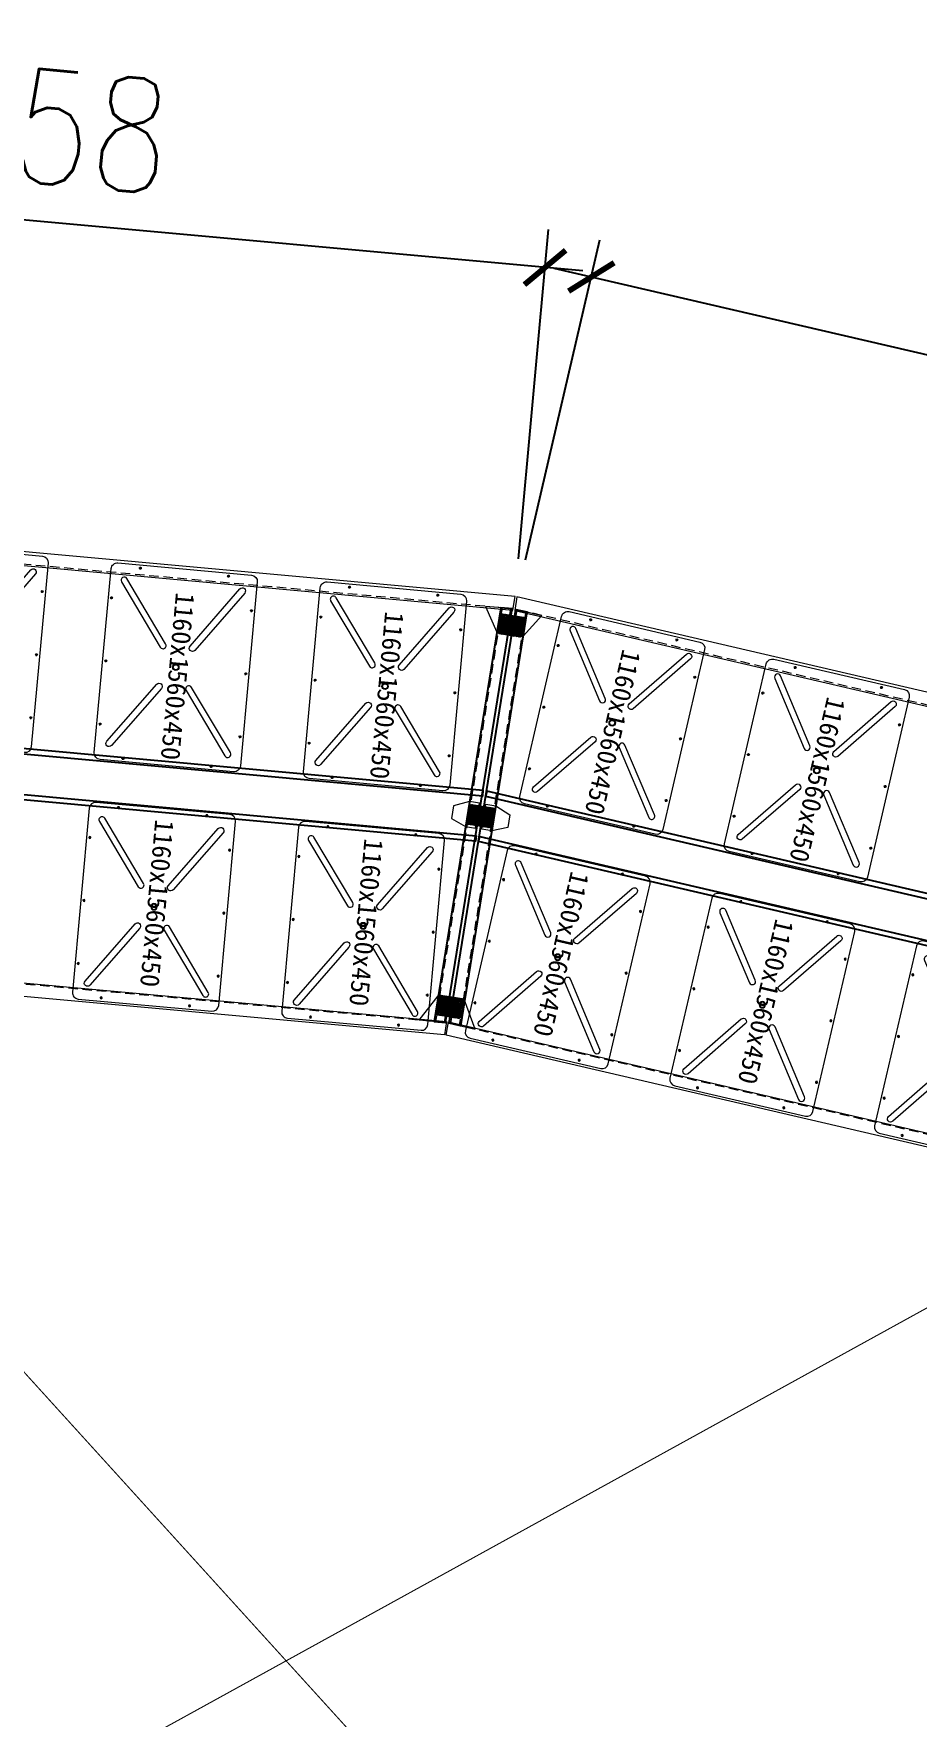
# Model space of a CAD drawing. Header units: millimetres. Extents: x 11827 to 862553, y 15071 to 134256.
# Drawn here: x 564925 to 571908, y 76865 to 90167 of the extents above; entities that cross this region are included whole.
import ezdxf

# ---------------------------------------------------------------- set-up
doc = ezdxf.new("R2010")
doc.units = ezdxf.units.MM
doc.linetypes.add('CENTER', pattern=[2, 1.25, -0.25, 0.25, -0.25])
doc.linetypes.add('HIDDEN', pattern=[0.375, 0.25, -0.125])
for name, color, linetype, lineweight in [('加强板', 140, 'Continuous', 18), ('文本', 3, 'Continuous', 13), ('橡胶块', 30, 'Continuous', 9), ('浮箱', 160, 'Continuous', 20), ('虚线', 8, 'Continuous', 0), ('铝主梁', 3, 'Continuous', 9)]:
    doc.layers.add(name, color=color, linetype=linetype, lineweight=lineweight)
doc.layers.add('卡槽', color=242, linetype='Continuous')
doc.layers.add('连接端梁', color=130, linetype='Continuous')
doc.styles.add('Arial', font='')
doc.styles.add('HZTXT', font='txtw.shx', dxfattribs={"width": 0.8, "bigfont": 'hztxtw.shx'})
doc.styles.get('Arial').set_extended_font_data('STXihei')
doc.dimstyles.new('DIM-300', dxfattribs={"dimscale": 300, "dimtxt": 3, "dimasz": 1, "dimexe": 1, "dimexo": 1, "dimgap": 1, "dimtad": 1, "dimdec": 0, "dimdsep": 46, "dimtxsty": 'HZTXT', "dimblk": 'ARCHTICK', "dimcen": 0, "dimdle": 1, "dimclrd": 9, "dimclre": 9, "dimclrt": 2, "dimadec": 1, "dimazin": 0, "dimtfac": 1, "dimtdec": 0, "dimtix": 1, "dimtmove": 2, "dimatfit": 3, "dimldrblk": 'ARCHTICK', "dimfxl": 10, "dimtolj": 1, "dimtzin": 0, "dimarcsym": 1})

# ---------------------------------------------------------------- blocks, each defined once
blk = doc.blocks.new('橡胶块')
h = blk.add_hatch()
h.set_pattern_fill('ANSI36', color=2, scale=2)
h.paths.add_polyline_path([(0, 70, 0.414213562), (-10, 80), (-180, 80, 0.414213562), (-190, 70), (-190, -70, 0.414213562), (-180, -80), (-10, -80, 0.414213562), (0, -70)])
h.paths.add_polyline_path([(-166.93, 50, -1), (-153.07, 50, -1)], flags=16)
h.paths.add_polyline_path([(-153.07, -50, -1), (-166.93, -50, -1)], flags=16)
h.paths.add_polyline_path([(-36.93, 50, -1), (-23.07, 50, -1)], flags=16)
h.paths.add_polyline_path([(-23.07, -50, -1), (-36.93, -50, -1)], flags=16)
at = {"layer": '橡胶块', "color": 1, "linetype": 'CENTER', "ltscale": 0.36}
for p, q in [((-167.623, 50), (-152.377, 50)), ((-160, 42.377), (-160, 57.623)), ((-22.377, 50), (-37.623, 50)), ((-30, 42.377), (-30, 57.623)), ((-167.623, -50), (-152.377, -50)), ((-160, -42.377), (-160, -57.623)), ((-22.377, -50), (-37.623, -50)), ((-30, -42.377), (-30, -57.623))]:
    blk.add_line(p, q, dxfattribs=at)
at = {"layer": '橡胶块', "color": 2}
blk.add_lwpolyline([(0, 70), (0, -70, -0.414213562), (-10, -80), (-180, -80, -0.414213562), (-190, -70), (-190, 70, -0.414213562), (-180, 80), (-10, 80, -0.414213562)], format="xyb", close=True, dxfattribs=at)
at = {"layer": '橡胶块', "color": 5}
for centre in [(-160, 50), (-30, 50), (-160, -50), (-30, -50)]:
    blk.add_circle(centre, 6.93, dxfattribs=at)
blk = doc.blocks.new('A$C0D8A069B')
at = {"layer": '加强板'}
blk.add_lwpolyline([(80, -100), (0, -100), (0, 100), (80, 100), (200, 45), (200, -55), (80, -100)], dxfattribs=at)
for centre in [(40, 50), (40, -50)]:
    blk.add_circle(centre, 9, dxfattribs=at)
blk = doc.blocks.new('*U613')
at = {"layer": '浮箱', "color": 5, "linetype": 'Continuous'}
for p, q in [((-730, 580), (730, 580)), ((-780, -530), (-780, 530)), ((780, 530), (780, -530)), ((730, -580), (-730, -580))]:
    blk.add_line(p, q, dxfattribs=at)
at = {"layer": '浮箱', "color": 1, "linetype": 'CENTER', "ltscale": 9.652}
for p, q in [((-489, 555), (-510, 555)), ((-500, 565), (-500, 544)), ((11, 555), (-10, 555)), ((0, 565), (0, 544)), ((511, 555), (490, 555)), ((500, 565), (500, 544)), ((-744, 350), (-765, 350)), ((-755, 360), (-755, 339)), ((766, 350), (745, 350)), ((755, 360), (755, 339)), ((-744, -350), (-765, -350)), ((-755, -340), (-755, -361)), ((766, -350), (745, -350)), ((755, -340), (755, -361)), ((-489, -555), (-510, -555)), ((-500, -545), (-500, -566)), ((11, -555), (-10, -555)), ((0, -545), (0, -566)), ((511, -555), (490, -555)), ((500, -545), (500, -566))]:
    blk.add_line(p, q, dxfattribs=at)
at = {"layer": '浮箱', "linetype": 'Continuous'}
for p, q in [((601, 580), (601, 580)), ((606, 580), (606, 580)), ((606, 580), (606, 580)), ((606, 580), (606, 580)), ((607, 580), (607, 580)), ((607, 580), (607, 580)), ((607, 580), (607, 580)), ((613, 580), (613, 580)), ((-780, 412), (-780, 412)), ((-780, 407), (-780, 407)), ((-780, 407), (-780, 407)), ((-780, 407), (-780, 407)), ((-780, 406), (-780, 406)), ((-780, 406), (-780, 406)), ((-780, 406), (-780, 406)), ((-780, 401), (-780, 401))]:
    blk.add_line(p, q, dxfattribs=at)
at = {"layer": '浮箱', "color": 5, "linetype": 'Continuous'}
for points in [[(-663, 448, -1), (-634, 489), (-147, 137, -0.999989), (-177, 97), (-663, 448)], [(662, 450, 1), (632, 491), (147, 138, 0.999989), (176, 97), (662, 450)], [(-663, -448, 1), (-634, -489), (-147, -137, 0.999989), (-177, -97), (-663, -448)], [(662, -451, -1), (632, -491), (147, -138, -0.999989), (176, -98), (662, -451)]]:
    blk.add_lwpolyline(points, format="xyb", dxfattribs=at)
blk.add_lwpolyline([(15, 20), (15, 20)], dxfattribs=at)
at = {"layer": '浮箱', "color": 9, "linetype": 'Continuous'}
for centre in [(-500, 555), (0, 555), (500, 555), (-755, 350), (755, 350), (-755, -350), (755, -350), (-500, -555), (0, -555), (500, -555)]:
    blk.add_circle(centre, 7.5, dxfattribs=at)
at = {"layer": '浮箱', "color": 5, "linetype": 'Continuous'}
for radius in [25, 20]:
    blk.add_circle((0, 0), radius, dxfattribs=at)
at = {"layer": '浮箱', "color": 5, "linetype": 'Continuous', "extrusion": (0, 0, -1)}
for centre, start, end in [((730, 530), 0, 90), ((-730, 530), 90, 180), ((730, -530), 270, 0), ((-730, -530), 180, 270)]:
    blk.add_arc(centre, 50, start, end, dxfattribs=at)
blk = doc.blocks.new('*U612')
at = {"color": 0, "linetype": 'ByBlock', "lineweight": -2, "transparency": 16777216}
blk.add_blockref('*U613', (0, 0), dxfattribs=at)
blk = doc.blocks.new('*U607')
at = {"layer": '浮箱', "color": 5, "linetype": 'Continuous'}
for p, q in [((-730, 580), (730, 580)), ((-780, -530), (-780, 530)), ((780, 530), (780, -530)), ((730, -580), (-730, -580))]:
    blk.add_line(p, q, dxfattribs=at)
at = {"layer": '浮箱', "color": 1, "linetype": 'CENTER', "ltscale": 9.652}
for p, q in [((-489, 555), (-510, 555)), ((-500, 565), (-500, 544)), ((11, 555), (-10, 555)), ((0, 565), (0, 544)), ((511, 555), (490, 555)), ((500, 565), (500, 544)), ((-744, 350), (-765, 350)), ((-755, 360), (-755, 339)), ((766, 350), (745, 350)), ((755, 360), (755, 339)), ((-744, -350), (-765, -350)), ((-755, -340), (-755, -361)), ((766, -350), (745, -350)), ((755, -340), (755, -361)), ((-489, -555), (-510, -555)), ((-500, -545), (-500, -566)), ((11, -555), (-10, -555)), ((0, -545), (0, -566)), ((511, -555), (490, -555)), ((500, -545), (500, -566))]:
    blk.add_line(p, q, dxfattribs=at)
at = {"layer": '浮箱', "linetype": 'Continuous'}
for p, q in [((601, 580), (601, 580)), ((606, 580), (606, 580)), ((606, 580), (606, 580)), ((606, 580), (606, 580)), ((607, 580), (607, 580)), ((607, 580), (607, 580)), ((607, 580), (607, 580)), ((613, 580), (613, 580)), ((-780, 412), (-780, 412)), ((-780, 407), (-780, 407)), ((-780, 407), (-780, 407)), ((-780, 407), (-780, 407)), ((-780, 406), (-780, 406)), ((-780, 406), (-780, 406)), ((-780, 406), (-780, 406)), ((-780, 401), (-780, 401))]:
    blk.add_line(p, q, dxfattribs=at)
at = {"layer": '浮箱', "color": 5, "linetype": 'Continuous'}
for points in [[(-663, 448, -1), (-634, 489), (-147, 137, -0.999989), (-177, 97), (-663, 448)], [(662, 450, 1), (632, 491), (147, 138, 0.999989), (176, 97), (662, 450)], [(-663, -448, 1), (-634, -489), (-147, -137, 0.999989), (-177, -97), (-663, -448)], [(662, -451, -1), (632, -491), (147, -138, -0.999989), (176, -98), (662, -451)]]:
    blk.add_lwpolyline(points, format="xyb", dxfattribs=at)
blk.add_lwpolyline([(15, 20), (15, 20)], dxfattribs=at)
at = {"layer": '浮箱', "color": 9, "linetype": 'Continuous'}
for centre in [(-500, 555), (0, 555), (500, 555), (-755, 350), (755, 350), (-755, -350), (755, -350), (-500, -555), (0, -555), (500, -555)]:
    blk.add_circle(centre, 7.5, dxfattribs=at)
at = {"layer": '浮箱', "color": 5, "linetype": 'Continuous'}
for radius in [25, 20]:
    blk.add_circle((0, 0), radius, dxfattribs=at)
at = {"layer": '浮箱', "color": 5, "linetype": 'Continuous', "extrusion": (0, 0, -1)}
for centre, start, end in [((730, 530), 0, 90), ((-730, 530), 90, 180), ((730, -530), 270, 0), ((-730, -530), 180, 270)]:
    blk.add_arc(centre, 50, start, end, dxfattribs=at)
blk = doc.blocks.new('*U606')
at = {"color": 0, "linetype": 'ByBlock', "lineweight": -2, "transparency": 16777216}
blk.add_blockref('*U607', (0, 0), dxfattribs=at)
blk = doc.blocks.new('*U609')
at = {"layer": '浮箱', "color": 5, "linetype": 'Continuous'}
for p, q in [((-730, 580), (730, 580)), ((-780, -530), (-780, 530)), ((780, 530), (780, -530)), ((730, -580), (-730, -580))]:
    blk.add_line(p, q, dxfattribs=at)
at = {"layer": '浮箱', "color": 1, "linetype": 'CENTER', "ltscale": 9.652}
for p, q in [((-489, 555), (-510, 555)), ((-500, 565), (-500, 544)), ((11, 555), (-10, 555)), ((0, 565), (0, 544)), ((511, 555), (490, 555)), ((500, 565), (500, 544)), ((-744, 350), (-765, 350)), ((-755, 360), (-755, 339)), ((766, 350), (745, 350)), ((755, 360), (755, 339)), ((-744, -350), (-765, -350)), ((-755, -340), (-755, -361)), ((766, -350), (745, -350)), ((755, -340), (755, -361)), ((-489, -555), (-510, -555)), ((-500, -545), (-500, -566)), ((11, -555), (-10, -555)), ((0, -545), (0, -566)), ((511, -555), (490, -555)), ((500, -545), (500, -566))]:
    blk.add_line(p, q, dxfattribs=at)
at = {"layer": '浮箱', "linetype": 'Continuous'}
for p, q in [((601, 580), (601, 580)), ((606, 580), (606, 580)), ((606, 580), (606, 580)), ((606, 580), (606, 580)), ((607, 580), (607, 580)), ((607, 580), (607, 580)), ((607, 580), (607, 580)), ((613, 580), (613, 580)), ((-780, 412), (-780, 412)), ((-780, 407), (-780, 407)), ((-780, 407), (-780, 407)), ((-780, 407), (-780, 407)), ((-780, 406), (-780, 406)), ((-780, 406), (-780, 406)), ((-780, 406), (-780, 406)), ((-780, 401), (-780, 401))]:
    blk.add_line(p, q, dxfattribs=at)
at = {"layer": '浮箱', "color": 5, "linetype": 'Continuous'}
for points in [[(-663, 448, -1), (-634, 489), (-147, 137, -0.999989), (-177, 97), (-663, 448)], [(662, 450, 1), (632, 491), (147, 138, 0.999989), (176, 97), (662, 450)], [(-663, -448, 1), (-634, -489), (-147, -137, 0.999989), (-177, -97), (-663, -448)], [(662, -451, -1), (632, -491), (147, -138, -0.999989), (176, -98), (662, -451)]]:
    blk.add_lwpolyline(points, format="xyb", dxfattribs=at)
blk.add_lwpolyline([(15, 20), (15, 20)], dxfattribs=at)
at = {"layer": '浮箱', "color": 9, "linetype": 'Continuous'}
for centre in [(-500, 555), (0, 555), (500, 555), (-755, 350), (755, 350), (-755, -350), (755, -350), (-500, -555), (0, -555), (500, -555)]:
    blk.add_circle(centre, 7.5, dxfattribs=at)
at = {"layer": '浮箱', "color": 5, "linetype": 'Continuous'}
for radius in [25, 20]:
    blk.add_circle((0, 0), radius, dxfattribs=at)
at = {"layer": '浮箱', "color": 5, "linetype": 'Continuous', "extrusion": (0, 0, -1)}
for centre, start, end in [((730, 530), 0, 90), ((-730, 530), 90, 180), ((730, -530), 270, 0), ((-730, -530), 180, 270)]:
    blk.add_arc(centre, 50, start, end, dxfattribs=at)
blk = doc.blocks.new('*U608')
at = {"color": 0, "linetype": 'ByBlock', "lineweight": -2, "transparency": 16777216}
blk.add_blockref('*U609', (0, 0), dxfattribs=at)
blk = doc.blocks.new('*U603')
at = {"layer": '浮箱', "color": 5, "linetype": 'Continuous'}
for p, q in [((-730, 580), (730, 580)), ((-780, -530), (-780, 530)), ((780, 530), (780, -530)), ((730, -580), (-730, -580))]:
    blk.add_line(p, q, dxfattribs=at)
at = {"layer": '浮箱', "color": 1, "linetype": 'CENTER', "ltscale": 9.652}
for p, q in [((-489, 555), (-510, 555)), ((-500, 565), (-500, 544)), ((11, 555), (-10, 555)), ((0, 565), (0, 544)), ((511, 555), (490, 555)), ((500, 565), (500, 544)), ((-744, 350), (-765, 350)), ((-755, 360), (-755, 339)), ((766, 350), (745, 350)), ((755, 360), (755, 339)), ((-744, -350), (-765, -350)), ((-755, -340), (-755, -361)), ((766, -350), (745, -350)), ((755, -340), (755, -361)), ((-489, -555), (-510, -555)), ((-500, -545), (-500, -566)), ((11, -555), (-10, -555)), ((0, -545), (0, -566)), ((511, -555), (490, -555)), ((500, -545), (500, -566))]:
    blk.add_line(p, q, dxfattribs=at)
at = {"layer": '浮箱', "linetype": 'Continuous'}
for p, q in [((601, 580), (601, 580)), ((606, 580), (606, 580)), ((606, 580), (606, 580)), ((606, 580), (606, 580)), ((607, 580), (607, 580)), ((607, 580), (607, 580)), ((607, 580), (607, 580)), ((613, 580), (613, 580)), ((-780, 412), (-780, 412)), ((-780, 407), (-780, 407)), ((-780, 407), (-780, 407)), ((-780, 407), (-780, 407)), ((-780, 406), (-780, 406)), ((-780, 406), (-780, 406)), ((-780, 406), (-780, 406)), ((-780, 401), (-780, 401))]:
    blk.add_line(p, q, dxfattribs=at)
at = {"layer": '浮箱', "color": 5, "linetype": 'Continuous'}
for points in [[(-663, 448, -1), (-634, 489), (-147, 137, -0.999989), (-177, 97), (-663, 448)], [(662, 450, 1), (632, 491), (147, 138, 0.999989), (176, 97), (662, 450)], [(-663, -448, 1), (-634, -489), (-147, -137, 0.999989), (-177, -97), (-663, -448)], [(662, -451, -1), (632, -491), (147, -138, -0.999989), (176, -98), (662, -451)]]:
    blk.add_lwpolyline(points, format="xyb", dxfattribs=at)
blk.add_lwpolyline([(15, 20), (15, 20)], dxfattribs=at)
at = {"layer": '浮箱', "color": 9, "linetype": 'Continuous'}
for centre in [(-500, 555), (0, 555), (500, 555), (-755, 350), (755, 350), (-755, -350), (755, -350), (-500, -555), (0, -555), (500, -555)]:
    blk.add_circle(centre, 7.5, dxfattribs=at)
at = {"layer": '浮箱', "color": 5, "linetype": 'Continuous'}
for radius in [25, 20]:
    blk.add_circle((0, 0), radius, dxfattribs=at)
at = {"layer": '浮箱', "color": 5, "linetype": 'Continuous', "extrusion": (0, 0, -1)}
for centre, start, end in [((730, 530), 0, 90), ((-730, 530), 90, 180), ((730, -530), 270, 0), ((-730, -530), 180, 270)]:
    blk.add_arc(centre, 50, start, end, dxfattribs=at)
blk = doc.blocks.new('*U602')
at = {"color": 0, "linetype": 'ByBlock', "lineweight": -2, "transparency": 16777216}
blk.add_blockref('*U603', (0, 0), dxfattribs=at)
blk = doc.blocks.new('*U605')
at = {"layer": '浮箱', "color": 5, "linetype": 'Continuous'}
for p, q in [((-730, 580), (730, 580)), ((-780, -530), (-780, 530)), ((780, 530), (780, -530)), ((730, -580), (-730, -580))]:
    blk.add_line(p, q, dxfattribs=at)
at = {"layer": '浮箱', "color": 1, "linetype": 'CENTER', "ltscale": 9.652}
for p, q in [((-489, 555), (-510, 555)), ((-500, 565), (-500, 544)), ((11, 555), (-10, 555)), ((0, 565), (0, 544)), ((511, 555), (490, 555)), ((500, 565), (500, 544)), ((-744, 350), (-765, 350)), ((-755, 360), (-755, 339)), ((766, 350), (745, 350)), ((755, 360), (755, 339)), ((-744, -350), (-765, -350)), ((-755, -340), (-755, -361)), ((766, -350), (745, -350)), ((755, -340), (755, -361)), ((-489, -555), (-510, -555)), ((-500, -545), (-500, -566)), ((11, -555), (-10, -555)), ((0, -545), (0, -566)), ((511, -555), (490, -555)), ((500, -545), (500, -566))]:
    blk.add_line(p, q, dxfattribs=at)
at = {"layer": '浮箱', "linetype": 'Continuous'}
for p, q in [((601, 580), (601, 580)), ((606, 580), (606, 580)), ((606, 580), (606, 580)), ((606, 580), (606, 580)), ((607, 580), (607, 580)), ((607, 580), (607, 580)), ((607, 580), (607, 580)), ((613, 580), (613, 580)), ((-780, 412), (-780, 412)), ((-780, 407), (-780, 407)), ((-780, 407), (-780, 407)), ((-780, 407), (-780, 407)), ((-780, 406), (-780, 406)), ((-780, 406), (-780, 406)), ((-780, 406), (-780, 406)), ((-780, 401), (-780, 401))]:
    blk.add_line(p, q, dxfattribs=at)
at = {"layer": '浮箱', "color": 5, "linetype": 'Continuous'}
for points in [[(-663, 448, -1), (-634, 489), (-147, 137, -0.999989), (-177, 97), (-663, 448)], [(662, 450, 1), (632, 491), (147, 138, 0.999989), (176, 97), (662, 450)], [(-663, -448, 1), (-634, -489), (-147, -137, 0.999989), (-177, -97), (-663, -448)], [(662, -451, -1), (632, -491), (147, -138, -0.999989), (176, -98), (662, -451)]]:
    blk.add_lwpolyline(points, format="xyb", dxfattribs=at)
blk.add_lwpolyline([(15, 20), (15, 20)], dxfattribs=at)
at = {"layer": '浮箱', "color": 9, "linetype": 'Continuous'}
for centre in [(-500, 555), (0, 555), (500, 555), (-755, 350), (755, 350), (-755, -350), (755, -350), (-500, -555), (0, -555), (500, -555)]:
    blk.add_circle(centre, 7.5, dxfattribs=at)
at = {"layer": '浮箱', "color": 5, "linetype": 'Continuous'}
for radius in [25, 20]:
    blk.add_circle((0, 0), radius, dxfattribs=at)
at = {"layer": '浮箱', "color": 5, "linetype": 'Continuous', "extrusion": (0, 0, -1)}
for centre, start, end in [((730, 530), 0, 90), ((-730, 530), 90, 180), ((730, -530), 270, 0), ((-730, -530), 180, 270)]:
    blk.add_arc(centre, 50, start, end, dxfattribs=at)
blk = doc.blocks.new('*U604')
at = {"color": 0, "linetype": 'ByBlock', "lineweight": -2, "transparency": 16777216}
blk.add_blockref('*U605', (0, 0), dxfattribs=at)
blk = doc.blocks.new('*U635')
at = {"layer": '浮箱', "color": 5, "linetype": 'Continuous'}
for p, q in [((-730, 580), (730, 580)), ((-780, -530), (-780, 530)), ((780, 530), (780, -530)), ((730, -580), (-730, -580))]:
    blk.add_line(p, q, dxfattribs=at)
at = {"layer": '浮箱', "color": 1, "linetype": 'CENTER', "ltscale": 9.652}
for p, q in [((-489, 555), (-510, 555)), ((-500, 565), (-500, 544)), ((11, 555), (-10, 555)), ((0, 565), (0, 544)), ((511, 555), (490, 555)), ((500, 565), (500, 544)), ((-744, 350), (-765, 350)), ((-755, 360), (-755, 339)), ((766, 350), (745, 350)), ((755, 360), (755, 339)), ((-744, -350), (-765, -350)), ((-755, -340), (-755, -361)), ((766, -350), (745, -350)), ((755, -340), (755, -361)), ((-489, -555), (-510, -555)), ((-500, -545), (-500, -566)), ((11, -555), (-10, -555)), ((0, -545), (0, -566)), ((511, -555), (490, -555)), ((500, -545), (500, -566))]:
    blk.add_line(p, q, dxfattribs=at)
at = {"layer": '浮箱', "linetype": 'Continuous'}
for p, q in [((601, 580), (601, 580)), ((606, 580), (606, 580)), ((606, 580), (606, 580)), ((606, 580), (606, 580)), ((607, 580), (607, 580)), ((607, 580), (607, 580)), ((607, 580), (607, 580)), ((613, 580), (613, 580)), ((-780, 412), (-780, 412)), ((-780, 407), (-780, 407)), ((-780, 407), (-780, 407)), ((-780, 407), (-780, 407)), ((-780, 406), (-780, 406)), ((-780, 406), (-780, 406)), ((-780, 406), (-780, 406)), ((-780, 401), (-780, 401))]:
    blk.add_line(p, q, dxfattribs=at)
at = {"layer": '浮箱', "color": 5, "linetype": 'Continuous'}
for points in [[(-663, 448, -1), (-634, 489), (-147, 137, -0.999989), (-177, 97), (-663, 448)], [(662, 450, 1), (632, 491), (147, 138, 0.999989), (176, 97), (662, 450)], [(-663, -448, 1), (-634, -489), (-147, -137, 0.999989), (-177, -97), (-663, -448)], [(662, -451, -1), (632, -491), (147, -138, -0.999989), (176, -98), (662, -451)]]:
    blk.add_lwpolyline(points, format="xyb", dxfattribs=at)
blk.add_lwpolyline([(15, 20), (15, 20)], dxfattribs=at)
at = {"layer": '浮箱', "color": 9, "linetype": 'Continuous'}
for centre in [(-500, 555), (0, 555), (500, 555), (-755, 350), (755, 350), (-755, -350), (755, -350), (-500, -555), (0, -555), (500, -555)]:
    blk.add_circle(centre, 7.5, dxfattribs=at)
at = {"layer": '浮箱', "color": 5, "linetype": 'Continuous'}
for radius in [25, 20]:
    blk.add_circle((0, 0), radius, dxfattribs=at)
at = {"layer": '浮箱', "color": 5, "linetype": 'Continuous', "extrusion": (0, 0, -1)}
for centre, start, end in [((730, 530), 0, 90), ((-730, 530), 90, 180), ((730, -530), 270, 0), ((-730, -530), 180, 270)]:
    blk.add_arc(centre, 50, start, end, dxfattribs=at)
blk = doc.blocks.new('*U631')
at = {"color": 0, "linetype": 'ByBlock', "lineweight": -2, "transparency": 16777216}
blk.add_blockref('*U635', (0, 0), dxfattribs=at)
blk = doc.blocks.new('*U630')
at = {"layer": '浮箱', "color": 5, "linetype": 'Continuous'}
for p, q in [((-730, 580), (730, 580)), ((-780, -530), (-780, 530)), ((780, 530), (780, -530)), ((730, -580), (-730, -580))]:
    blk.add_line(p, q, dxfattribs=at)
at = {"layer": '浮箱', "color": 1, "linetype": 'CENTER', "ltscale": 9.652}
for p, q in [((-489, 555), (-510, 555)), ((-500, 565), (-500, 544)), ((11, 555), (-10, 555)), ((0, 565), (0, 544)), ((511, 555), (490, 555)), ((500, 565), (500, 544)), ((-744, 350), (-765, 350)), ((-755, 360), (-755, 339)), ((766, 350), (745, 350)), ((755, 360), (755, 339)), ((-744, -350), (-765, -350)), ((-755, -340), (-755, -361)), ((766, -350), (745, -350)), ((755, -340), (755, -361)), ((-489, -555), (-510, -555)), ((-500, -545), (-500, -566)), ((11, -555), (-10, -555)), ((0, -545), (0, -566)), ((511, -555), (490, -555)), ((500, -545), (500, -566))]:
    blk.add_line(p, q, dxfattribs=at)
at = {"layer": '浮箱', "linetype": 'Continuous'}
for p, q in [((601, 580), (601, 580)), ((606, 580), (606, 580)), ((606, 580), (606, 580)), ((606, 580), (606, 580)), ((607, 580), (607, 580)), ((607, 580), (607, 580)), ((607, 580), (607, 580)), ((613, 580), (613, 580)), ((-780, 412), (-780, 412)), ((-780, 407), (-780, 407)), ((-780, 407), (-780, 407)), ((-780, 407), (-780, 407)), ((-780, 406), (-780, 406)), ((-780, 406), (-780, 406)), ((-780, 406), (-780, 406)), ((-780, 401), (-780, 401))]:
    blk.add_line(p, q, dxfattribs=at)
at = {"layer": '浮箱', "color": 5, "linetype": 'Continuous'}
for points in [[(-663, 448, -1), (-634, 489), (-147, 137, -0.999989), (-177, 97), (-663, 448)], [(662, 450, 1), (632, 491), (147, 138, 0.999989), (176, 97), (662, 450)], [(-663, -448, 1), (-634, -489), (-147, -137, 0.999989), (-177, -97), (-663, -448)], [(662, -451, -1), (632, -491), (147, -138, -0.999989), (176, -98), (662, -451)]]:
    blk.add_lwpolyline(points, format="xyb", dxfattribs=at)
blk.add_lwpolyline([(15, 20), (15, 20)], dxfattribs=at)
at = {"layer": '浮箱', "color": 9, "linetype": 'Continuous'}
for centre in [(-500, 555), (0, 555), (500, 555), (-755, 350), (755, 350), (-755, -350), (755, -350), (-500, -555), (0, -555), (500, -555)]:
    blk.add_circle(centre, 7.5, dxfattribs=at)
at = {"layer": '浮箱', "color": 5, "linetype": 'Continuous'}
for radius in [25, 20]:
    blk.add_circle((0, 0), radius, dxfattribs=at)
at = {"layer": '浮箱', "color": 5, "linetype": 'Continuous', "extrusion": (0, 0, -1)}
for centre, start, end in [((730, 530), 0, 90), ((-730, 530), 90, 180), ((730, -530), 270, 0), ((-730, -530), 180, 270)]:
    blk.add_arc(centre, 50, start, end, dxfattribs=at)
blk = doc.blocks.new('*U634')
at = {"color": 0, "linetype": 'ByBlock', "lineweight": -2, "transparency": 16777216}
blk.add_blockref('*U630', (0, 0), dxfattribs=at)
blk = doc.blocks.new('*U616')
at = {"layer": '浮箱', "color": 5, "linetype": 'Continuous'}
for p, q in [((-730, 580), (730, 580)), ((-780, -530), (-780, 530)), ((780, 530), (780, -530)), ((730, -580), (-730, -580))]:
    blk.add_line(p, q, dxfattribs=at)
at = {"layer": '浮箱', "color": 1, "linetype": 'CENTER', "ltscale": 9.652}
for p, q in [((-489, 555), (-510, 555)), ((-500, 565), (-500, 544)), ((11, 555), (-10, 555)), ((0, 565), (0, 544)), ((511, 555), (490, 555)), ((500, 565), (500, 544)), ((-744, 350), (-765, 350)), ((-755, 360), (-755, 339)), ((766, 350), (745, 350)), ((755, 360), (755, 339)), ((-744, -350), (-765, -350)), ((-755, -340), (-755, -361)), ((766, -350), (745, -350)), ((755, -340), (755, -361)), ((-489, -555), (-510, -555)), ((-500, -545), (-500, -566)), ((11, -555), (-10, -555)), ((0, -545), (0, -566)), ((511, -555), (490, -555)), ((500, -545), (500, -566))]:
    blk.add_line(p, q, dxfattribs=at)
at = {"layer": '浮箱', "linetype": 'Continuous'}
for p, q in [((601, 580), (601, 580)), ((606, 580), (606, 580)), ((606, 580), (606, 580)), ((606, 580), (606, 580)), ((607, 580), (607, 580)), ((607, 580), (607, 580)), ((607, 580), (607, 580)), ((613, 580), (613, 580)), ((-780, 412), (-780, 412)), ((-780, 407), (-780, 407)), ((-780, 407), (-780, 407)), ((-780, 407), (-780, 407)), ((-780, 406), (-780, 406)), ((-780, 406), (-780, 406)), ((-780, 406), (-780, 406)), ((-780, 401), (-780, 401))]:
    blk.add_line(p, q, dxfattribs=at)
at = {"layer": '浮箱', "color": 5, "linetype": 'Continuous'}
for points in [[(-663, 448, -1), (-634, 489), (-147, 137, -0.999989), (-177, 97), (-663, 448)], [(662, 450, 1), (632, 491), (147, 138, 0.999989), (176, 97), (662, 450)], [(-663, -448, 1), (-634, -489), (-147, -137, 0.999989), (-177, -97), (-663, -448)], [(662, -451, -1), (632, -491), (147, -138, -0.999989), (176, -98), (662, -451)]]:
    blk.add_lwpolyline(points, format="xyb", dxfattribs=at)
blk.add_lwpolyline([(15, 20), (15, 20)], dxfattribs=at)
at = {"layer": '浮箱', "color": 9, "linetype": 'Continuous'}
for centre in [(-500, 555), (0, 555), (500, 555), (-755, 350), (755, 350), (-755, -350), (755, -350), (-500, -555), (0, -555), (500, -555)]:
    blk.add_circle(centre, 7.5, dxfattribs=at)
at = {"layer": '浮箱', "color": 5, "linetype": 'Continuous'}
for radius in [25, 20]:
    blk.add_circle((0, 0), radius, dxfattribs=at)
at = {"layer": '浮箱', "color": 5, "linetype": 'Continuous', "extrusion": (0, 0, -1)}
for centre, start, end in [((730, 530), 0, 90), ((-730, 530), 90, 180), ((730, -530), 270, 0), ((-730, -530), 180, 270)]:
    blk.add_arc(centre, 50, start, end, dxfattribs=at)
blk = doc.blocks.new('*U621')
at = {"color": 0, "linetype": 'ByBlock', "lineweight": -2, "transparency": 16777216}
blk.add_blockref('*U616', (0, 0), dxfattribs=at)
blk = doc.blocks.new('*U620')
at = {"layer": '浮箱', "color": 5, "linetype": 'Continuous'}
for p, q in [((-730, 580), (730, 580)), ((-780, -530), (-780, 530)), ((780, 530), (780, -530)), ((730, -580), (-730, -580))]:
    blk.add_line(p, q, dxfattribs=at)
at = {"layer": '浮箱', "color": 1, "linetype": 'CENTER', "ltscale": 9.652}
for p, q in [((-489, 555), (-510, 555)), ((-500, 565), (-500, 544)), ((11, 555), (-10, 555)), ((0, 565), (0, 544)), ((511, 555), (490, 555)), ((500, 565), (500, 544)), ((-744, 350), (-765, 350)), ((-755, 360), (-755, 339)), ((766, 350), (745, 350)), ((755, 360), (755, 339)), ((-744, -350), (-765, -350)), ((-755, -340), (-755, -361)), ((766, -350), (745, -350)), ((755, -340), (755, -361)), ((-489, -555), (-510, -555)), ((-500, -545), (-500, -566)), ((11, -555), (-10, -555)), ((0, -545), (0, -566)), ((511, -555), (490, -555)), ((500, -545), (500, -566))]:
    blk.add_line(p, q, dxfattribs=at)
at = {"layer": '浮箱', "linetype": 'Continuous'}
for p, q in [((601, 580), (601, 580)), ((606, 580), (606, 580)), ((606, 580), (606, 580)), ((606, 580), (606, 580)), ((607, 580), (607, 580)), ((607, 580), (607, 580)), ((607, 580), (607, 580)), ((613, 580), (613, 580)), ((-780, 412), (-780, 412)), ((-780, 407), (-780, 407)), ((-780, 407), (-780, 407)), ((-780, 407), (-780, 407)), ((-780, 406), (-780, 406)), ((-780, 406), (-780, 406)), ((-780, 406), (-780, 406)), ((-780, 401), (-780, 401))]:
    blk.add_line(p, q, dxfattribs=at)
at = {"layer": '浮箱', "color": 5, "linetype": 'Continuous'}
for points in [[(-663, 448, -1), (-634, 489), (-147, 137, -0.999989), (-177, 97), (-663, 448)], [(662, 450, 1), (632, 491), (147, 138, 0.999989), (176, 97), (662, 450)], [(-663, -448, 1), (-634, -489), (-147, -137, 0.999989), (-177, -97), (-663, -448)], [(662, -451, -1), (632, -491), (147, -138, -0.999989), (176, -98), (662, -451)]]:
    blk.add_lwpolyline(points, format="xyb", dxfattribs=at)
blk.add_lwpolyline([(15, 20), (15, 20)], dxfattribs=at)
at = {"layer": '浮箱', "color": 9, "linetype": 'Continuous'}
for centre in [(-500, 555), (0, 555), (500, 555), (-755, 350), (755, 350), (-755, -350), (755, -350), (-500, -555), (0, -555), (500, -555)]:
    blk.add_circle(centre, 7.5, dxfattribs=at)
at = {"layer": '浮箱', "color": 5, "linetype": 'Continuous'}
for radius in [25, 20]:
    blk.add_circle((0, 0), radius, dxfattribs=at)
at = {"layer": '浮箱', "color": 5, "linetype": 'Continuous', "extrusion": (0, 0, -1)}
for centre, start, end in [((730, 530), 0, 90), ((-730, 530), 90, 180), ((730, -530), 270, 0), ((-730, -530), 180, 270)]:
    blk.add_arc(centre, 50, start, end, dxfattribs=at)
blk = doc.blocks.new('*U619')
at = {"color": 0, "linetype": 'ByBlock', "lineweight": -2, "transparency": 16777216}
blk.add_blockref('*U620', (0, 0), dxfattribs=at)
blk = doc.blocks.new('*U618')
at = {"layer": '浮箱', "color": 5, "linetype": 'Continuous'}
for p, q in [((-730, 580), (730, 580)), ((-780, -530), (-780, 530)), ((780, 530), (780, -530)), ((730, -580), (-730, -580))]:
    blk.add_line(p, q, dxfattribs=at)
at = {"layer": '浮箱', "color": 1, "linetype": 'CENTER', "ltscale": 9.652}
for p, q in [((-489, 555), (-510, 555)), ((-500, 565), (-500, 544)), ((11, 555), (-10, 555)), ((0, 565), (0, 544)), ((511, 555), (490, 555)), ((500, 565), (500, 544)), ((-744, 350), (-765, 350)), ((-755, 360), (-755, 339)), ((766, 350), (745, 350)), ((755, 360), (755, 339)), ((-744, -350), (-765, -350)), ((-755, -340), (-755, -361)), ((766, -350), (745, -350)), ((755, -340), (755, -361)), ((-489, -555), (-510, -555)), ((-500, -545), (-500, -566)), ((11, -555), (-10, -555)), ((0, -545), (0, -566)), ((511, -555), (490, -555)), ((500, -545), (500, -566))]:
    blk.add_line(p, q, dxfattribs=at)
at = {"layer": '浮箱', "linetype": 'Continuous'}
for p, q in [((601, 580), (601, 580)), ((606, 580), (606, 580)), ((606, 580), (606, 580)), ((606, 580), (606, 580)), ((607, 580), (607, 580)), ((607, 580), (607, 580)), ((607, 580), (607, 580)), ((613, 580), (613, 580)), ((-780, 412), (-780, 412)), ((-780, 407), (-780, 407)), ((-780, 407), (-780, 407)), ((-780, 407), (-780, 407)), ((-780, 406), (-780, 406)), ((-780, 406), (-780, 406)), ((-780, 406), (-780, 406)), ((-780, 401), (-780, 401))]:
    blk.add_line(p, q, dxfattribs=at)
at = {"layer": '浮箱', "color": 5, "linetype": 'Continuous'}
for points in [[(-663, 448, -1), (-634, 489), (-147, 137, -0.999989), (-177, 97), (-663, 448)], [(662, 450, 1), (632, 491), (147, 138, 0.999989), (176, 97), (662, 450)], [(-663, -448, 1), (-634, -489), (-147, -137, 0.999989), (-177, -97), (-663, -448)], [(662, -451, -1), (632, -491), (147, -138, -0.999989), (176, -98), (662, -451)]]:
    blk.add_lwpolyline(points, format="xyb", dxfattribs=at)
blk.add_lwpolyline([(15, 20), (15, 20)], dxfattribs=at)
at = {"layer": '浮箱', "color": 9, "linetype": 'Continuous'}
for centre in [(-500, 555), (0, 555), (500, 555), (-755, 350), (755, 350), (-755, -350), (755, -350), (-500, -555), (0, -555), (500, -555)]:
    blk.add_circle(centre, 7.5, dxfattribs=at)
at = {"layer": '浮箱', "color": 5, "linetype": 'Continuous'}
for radius in [25, 20]:
    blk.add_circle((0, 0), radius, dxfattribs=at)
at = {"layer": '浮箱', "color": 5, "linetype": 'Continuous', "extrusion": (0, 0, -1)}
for centre, start, end in [((730, 530), 0, 90), ((-730, 530), 90, 180), ((730, -530), 270, 0), ((-730, -530), 180, 270)]:
    blk.add_arc(centre, 50, start, end, dxfattribs=at)
blk = doc.blocks.new('*U617')
at = {"color": 0, "linetype": 'ByBlock', "lineweight": -2, "transparency": 16777216}
blk.add_blockref('*U618', (0, 0), dxfattribs=at)
blk = doc.blocks.new('_ArchTick')
at = {"color": 0, "linetype": 'ByBlock', "lineweight": 100, "const_width": 0.15}
blk.add_lwpolyline([(-0.5, -0.5), (0.5, 0.5)], dxfattribs=at)
blk = doc.blocks.new('*D707')
at = {"color": 9, "lineweight": -2, "transparency": 16777216}
for p, q in [((568812, 86010), (569399, 88538)), ((577959, 86240), (569039, 88313)), ((577147, 84072), (577735, 86600))]:
    blk.add_line(p, q, dxfattribs=at)
at = {"layer": 'Defpoints', "color": 0, "transparency": 16777216}
for p in [(569332, 88245), (568744, 85717, 29521), (577080, 83780, 29521)]:
    blk.add_point(p, dxfattribs=at)
at = {"color": 9, "lineweight": -2, "transparency": 16777216, "xscale": 300, "yscale": 300, "zscale": 300}
for p, rotation in [((569332, 88245), 166.9128483271271), ((577667, 86308), 346.9128483271272)]:
    blk.add_blockref('_ArchTick', p, dxfattribs=dict(at, rotation=rotation))
at = {"color": 2, "transparency": 16777216, "insert": (573669, 88007), "char_height": 900, "attachment_point": 5, "rotation": 346.9128, "style": 'HZTXT'}
blk.add_mtext('\\A1;8558', dxfattribs=at)
blk = doc.blocks.new('*D708')
at = {"color": 9, "lineweight": -2, "transparency": 16777216}
for p, q in [((560234, 86795), (560471, 89396)), ((569265, 88293), (560145, 89124)), ((568756, 86018), (568993, 88619))]:
    blk.add_line(p, q, dxfattribs=at)
at = {"layer": 'Defpoints', "color": 0, "transparency": 16777216}
for p in [(560444, 89097), (560207, 86497, 29521), (568729, 85720, 29521)]:
    blk.add_point(p, dxfattribs=at)
at = {"color": 9, "lineweight": -2, "transparency": 16777216, "xscale": 300, "yscale": 300, "zscale": 300}
for p, rotation in [((560444, 89097), 174.7918227579216), ((568966, 88320), 354.7918227579216)]:
    blk.add_blockref('_ArchTick', p, dxfattribs=dict(at, rotation=rotation))
at = {"color": 2, "transparency": 16777216, "insert": (564773, 89455), "char_height": 900, "attachment_point": 5, "rotation": 354.7918, "style": 'HZTXT'}
blk.add_mtext('\\A1;8558', dxfattribs=at)

msp = doc.modelspace()

# ---------------------------------------------------------------- linework, layer by layer
at = {"color": 1, "const_width": 8.4, "elevation": 29521}
msp.add_lwpolyline([(562053.57, 82671.33), (571376.98, 72401.98)], dxfattribs=at)
at = {"color": 1, "const_width": 8.4}
msp.add_lwpolyline([(561181.26, 74150.73), (573428.83, 80894.93)], dxfattribs=at)
at = {"layer": '加强板', "color": 5, "elevation": 29521}
for points in [[(568695.99, 85624.31), (568496.82, 85642.47), (568585.21, 85439.58), (568664.19, 85426.86)], [(568745.35, 85616.36), (568940.15, 85571.08), (568792.54, 85406.19), (568713.56, 85418.91)], [(568169.47, 82354.61), (567970.3, 82372.76), (568122.29, 82564.78), (568201.27, 82552.06)], [(568218.84, 82346.66), (568413.64, 82301.37), (568329.61, 82531.39), (568250.63, 82544.11)]]:
    msp.add_lwpolyline(points, close=True, dxfattribs=at)
at = {"layer": '加强板', "color": 5}
for centre in [(568643.78, 85551.69, 29521), (568772.12, 85531.02, 29521), (568627.88, 85452.97, 29521), (568756.23, 85432.29, 29521), (568158.6, 82538.68, 29521), (568286.94, 82518.01, 29521), (568142.7, 82439.95, 29521), (568271.05, 82419.28, 29521)]:
    msp.add_circle(centre, 9, dxfattribs=at)
at = {"layer": '卡槽', "color": 22, "ltscale": 5000, "elevation": 29521}
for points in [[(560181.59, 84944.38), (560177.78, 84902.56), (568473.39, 84146.4), (568477.2, 84188.23)], [(560171.43, 84539.67), (560175.24, 84581.5), (568421.06, 83829.88), (568417.24, 83788.05)], [(568506.36, 84183.24), (568496.85, 84142.33), (576610.49, 82256.14), (576620, 82297.05)], [(568440.81, 83783.74), (568450.32, 83824.65), (576515.26, 81949.78), (576505.75, 81908.87)]]:
    msp.add_lwpolyline(points, close=True, dxfattribs=at)
at = {"layer": '虚线', "color": 1, "linetype": 'HIDDEN', "ltscale": 300}
for p, q in [((568713.56, 85622.71, 29521), (560204.33, 86398.34, 29521)), ((568626.21, 85630.68, 29521), (568099.6, 82360.98, 29521)), ((568813.6, 85600.5, 29521), (568287.18, 82330.77, 29521)), ((577050.77, 83685.59, 29521), (568728.19, 85620.35, 29521)), ((568186.96, 82353.02, 29521), (560131.09, 83087.32, 29521)), ((576080.92, 80518.95, 29521), (568201.76, 82350.63, 29521))]:
    msp.add_line(p, q, dxfattribs=at)
at = {"layer": '连接端梁', "elevation": 29521}
for points in [[(568179.45, 82353.7), (568706.07, 85623.4), (568616.23, 85631.59), (568089.61, 82361.89)], [(568209.08, 82348.93), (568735.49, 85618.65), (568823.36, 85598.23), (568296.95, 82328.5)]]:
    msp.add_lwpolyline(points, close=True, dxfattribs=at)
at = {"layer": '铝主梁', "color": 3, "elevation": 29521}
for points in [[(560206.48, 86496.55), (560204.11, 86388.32), (568711.97, 85612.82), (568729.18, 85719.7), (560206.51, 86496.55)], [(560204.11, 86388.32), (568711.97, 85612.82), (568729.18, 85719.7), (560206.51, 86496.55)], [(568743.78, 85717.34), (568726.59, 85610.46), (577047.84, 83676.01), (577079.53, 83779.52), (568743.81, 85717.33)], [(568726.59, 85610.46), (577047.84, 83676.01), (577079.53, 83779.52), (568743.81, 85717.33)]]:
    msp.add_lwpolyline(points, dxfattribs=at)
for points in [[(568171.46, 82256.05), (560128.8, 82989.12), (560131.32, 83097.34), (568188.55, 82362.91)], [(576052.28, 80425.03), (568186.03, 82253.67), (568203.36, 82360.52), (576083.86, 80528.54)]]:
    msp.add_lwpolyline(points, close=True, dxfattribs=at)

# ---------------------------------------------------------------- block references
for name, p, rotation in [('*U602', (564395.2, 85311.47, 29521), 264.7918227579212), ('*U606', (566048.35, 85160.79, 29521), 264.7918227579212), ('*U608', (567701.49, 85010.1, 29521), 264.7918227579212), ('*U631', (569496.74, 84721.01, 29521), 256.9128483271268), ('*U621', (571113.62, 84345.13, 29521), 256.9128483271268), ('A$C0D8A069B', (568482.05, 83981.52, 29521), 350.8541323603955)]:
    msp.add_blockref(name, p, dxfattribs=dict(rotation=rotation))
at = {"xscale": -1}
for name, p, rotation in [('*U604', (565875.87, 83268.54, 29521), 264.7918227579212), ('A$C0D8A069B', (568432.78, 83989.46, 29521), 350.8505387246526), ('*U612', (567529.01, 83117.85, 29521), 264.7918227579212), ('*U617', (569066.5, 82870.27, 29521), 256.9128483271268), ('*U634', (570683.38, 82494.4, 29521), 256.9128483271268), ('*U619', (572300.27, 82118.52, 29521), 256.9128483271268)]:
    msp.add_blockref(name, p, dxfattribs=dict(at, rotation=rotation))
at = {"layer": '橡胶块', "rotation": 350.850538724719}
for p in [(568793.79, 85476.89, 29521), (568551.25, 83970.38, 29521), (568308.62, 82463.87, 29521)]:
    msp.add_blockref('橡胶块', p, dxfattribs=at)

# ---------------------------------------------------------------- texts
at = {"layer": '文本', "color": 3, "char_height": 150, "width": 649.7175, "style": 'Arial'}
for insert, attachment_point, rotation in [((566079.05, 84421.68, 29521), 3, 264.791823), ((567732.2, 84271, 29521), 3, 264.791823), ((569425.84, 83984.68, 29521), 3, 256.912848), ((571042.72, 83608.8, 29521), 3, 256.912848), ((566039.7, 83989.91, 29521), 1, 264.791823), ((567692.84, 83839.22, 29521), 1, 264.791823), ((569327.67, 83562.38, 29521), 1, 256.912848), ((570944.55, 83186.5, 29521), 1, 256.912848)]:
    msp.add_mtext('\\pxi0.27373;1160x1560x450          ', dxfattribs=dict(at, insert=insert, attachment_point=attachment_point, rotation=rotation))

# ---------------------------------------------------------------- dimensions: what is measured, and where the dimension line sits
for p1, p2, distance, picture, middle in [((568729.18, 85719.7, 29521), (560206.51, 86496.55, 29521), -2611.15, '*D708', (564772.95, 89455.39)), ((577079.53, 83779.52, 29521), (568743.81, 85717.33, 29521), -2595.55, '*D707', (573669.21, 88007.08))]:
    dim = msp.add_aligned_dim(p1=p1, p2=p2, distance=distance, dimstyle='DIM-300')
    dim.commit()
    dim.dimension.update_dxf_attribs({"geometry": picture, "text_midpoint": middle})

doc.saveas('drawing.dxf')
